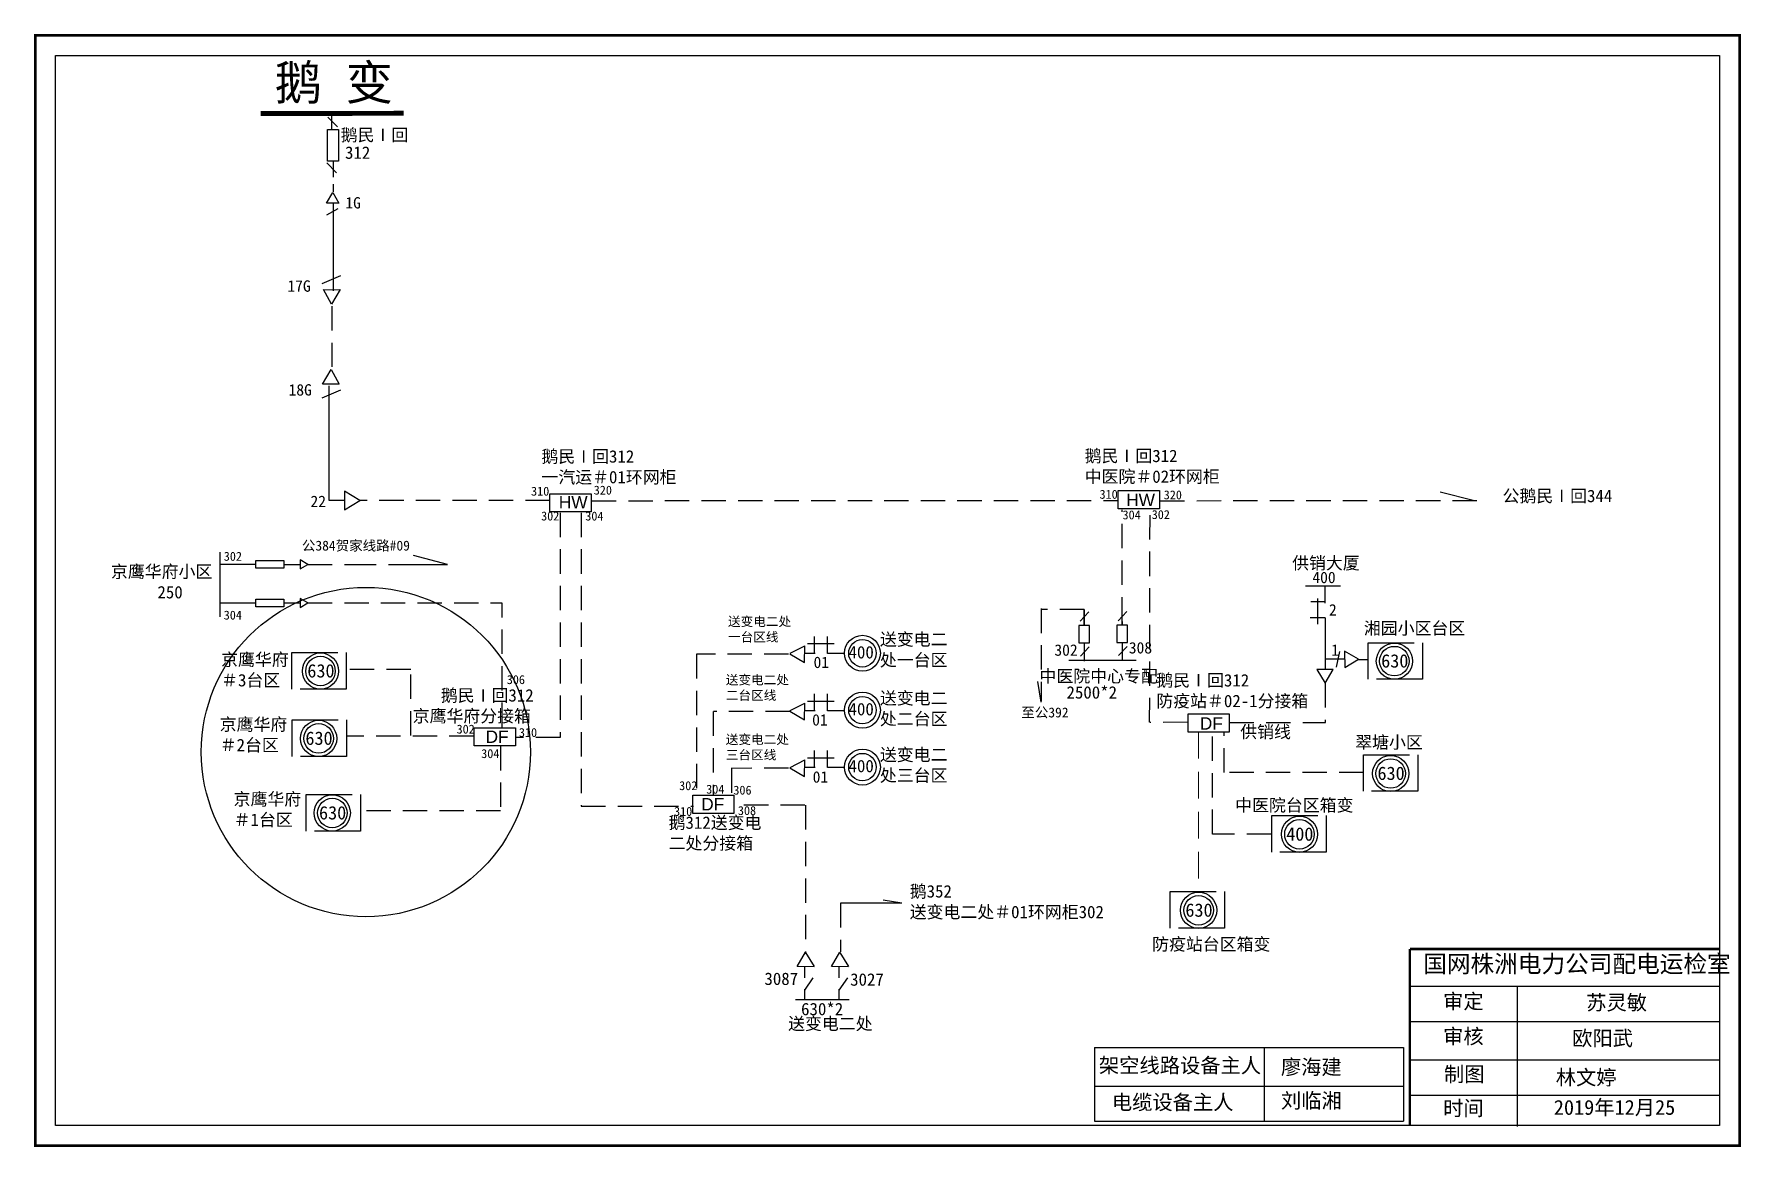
# Model space of a CAD drawing. Extents: x 0 to 344, y 0 to 224.
import ezdxf

# ---------------------------------------------------------------- set-up
doc = ezdxf.new("R2010")
doc.units = 0
doc.header["$LTSCALE"] = 0.774411
for name, pattern in [('ACAD_ISO02W100', [15, 12, -3]), ('ACAD_ISO03W100', [30, 12, -18]), ('DASHED2', [9.525, 6.35, -3.175])]:
    doc.linetypes.add(name, pattern=pattern)
doc.layers.get('0').update_dxf_attribs({"linetype": 'CONTINUOUS'})
doc.layers.add('Layer2', color=1, linetype='CONTINUOUS')
doc.styles.add('SimSun_txtstyle_3.00_0_0', font='', dxfattribs={"height": 3})
doc.styles.get("Standard").update_dxf_attribs({"font": '', "height": 2.5})
doc.styles.add('字体', font='', dxfattribs={"height": 2.5})
doc.styles.get('SimSun_txtstyle_3.00_0_0').set_extended_font_data('SimSun')
doc.styles.get('Standard').set_extended_font_data('SimSun')
doc.styles.get('字体').set_extended_font_data('SimSun')

msp = doc.modelspace()

# ---------------------------------------------------------------- linework, layer by layer
at = {"linetype": 'Continuous'}
for p, q in [((60.93, 205.72), (58.95, 207.7)), ((60.71, 196.49), (58.73, 198.47)), ((60.97, 189.17), (58.68, 187.94)), ((57.79, 174.12), (61.59, 175.72)), ((59.7, 169.97), (58.07, 172.93)), ((58.13, 172.89), (61.46, 172.93)), ((61.46, 172.93), (59.7, 169.97)), ((57.86, 153.81), (59.61, 156.77)), ((59.61, 156.77), (61.24, 153.81)), ((61.53, 152.63), (57.72, 151.02)), ((61.18, 153.85), (57.86, 153.81)), ((157.2, 99.52), (157.2, 102.94)), ((159.83, 99.52), (159.83, 102.94)), ((157.33, 99.52), (155.36, 99.52)), ((163.12, 99.52), (159.83, 99.52)), ((155.76, 89.91), (161.15, 89.91)), ((157.2, 87.94), (157.2, 91.35)), ((159.83, 87.94), (159.83, 91.35)), ((157.33, 87.94), (155.36, 87.94)), ((163.12, 87.94), (159.83, 87.94)), ((157.2, 76.5), (157.2, 79.91)), ((159.83, 76.5), (159.83, 79.91)), ((157.33, 76.5), (155.36, 76.5)), ((155.76, 78.47), (161.15, 78.47)), ((163.12, 76.5), (159.83, 76.5)), ((155.24, 34.07), (155.24, 36.31)), ((162.18, 34.07), (162.18, 36.31)), ((155.24, 31.61), (156.94, 34.07)), ((162.18, 31.61), (163.88, 34.07)), ((277.37, 32.39), (339.73, 32.39)), ((299.01, 32.38), (299.01, 4.05)), ((277.37, 25.29), (339.73, 25.29)), ((213.71, 19.98), (276.07, 19.98)), ((213.71, 19.98), (213.71, 5.13)), ((247.91, 19.98), (247.91, 5.13)), ((276.07, 19.98), (276.07, 5.13)), ((277.37, 17.54), (339.73, 17.54)), ((213.71, 12.23), (276.07, 12.23)), ((277.37, 10.43), (339.73, 10.43)), ((213.71, 5.13), (276.07, 5.13))]:
    msp.add_line(p, q, dxfattribs=at)
at = {"linetype": 'ACAD_ISO02W100'}
msp.add_line((59.79, 205.23), (59.79, 208.31), dxfattribs=at)
for p, q in [((60.05, 198.71), (60.05, 195.56)), ((60.05, 194.16), (60.05, 192.64)), ((58.68, 190.35), (59.93, 192.5)), ((61.16, 190.35), (58.68, 190.35)), ((59.93, 192.5), (61.16, 190.35)), ((60, 190.29), (60.01, 172.66)), ((59.2, 130.38), (59.2, 153.48)), ((210.8, 106.02), (212.57, 107.9)), ((211.61, 105.17), (211.61, 108.36)), ((211.61, 108.36), (211.61, 105.08)), ((218.46, 106.1), (220.24, 107.98)), ((219.28, 105.25), (219.28, 105.97)), ((219.28, 105.97), (219.28, 105.16)), ((210.85, 98.98), (212.63, 100.85)), ((211.61, 101.62), (211.61, 97.98)), ((218.52, 99.06), (220.29, 100.93)), ((219.28, 101.69), (219.28, 98.06)), ((155.2, 29.85), (155.2, 31.76)), ((162.13, 29.85), (162.13, 31.76)), ((153.36, 29.69), (164.19, 29.69))]:
    msp.add_line(p, q)
at = {"linetype": 'DASHED2'}
for p, q in [((59.77, 169.54), (59.77, 157.3)), ((110.09, 127.89), (110.09, 68.69)), ((133.38, 99.35), (133.38, 71.11)), ((136.7, 87.77), (136.7, 70.87)), ((88.38, 82.85), (62.65, 82.85)), ((140.42, 76.33), (140.42, 70.87)), ((155.24, 68.92), (141.06, 68.92)), ((93.78, 67.78), (65.45, 67.78)), ((110.09, 68.69), (132.79, 68.69)), ((155.36, 68.89), (155.36, 38.93)), ((162.43, 49.12), (162.42, 39.32)), ((153.68, 36.32), (155.37, 39.25)), ((155.37, 39.17), (157.12, 36.34)), ((160.61, 36.32), (162.31, 39.25)), ((162.3, 39.17), (164.05, 36.34)), ((157.14, 36.3), (153.68, 36.32)), ((164.07, 36.3), (160.61, 36.32))]:
    msp.add_line(p, q, dxfattribs=at)
at = {"color": 0}
for p, q in [((65.38, 130.36), (62.33, 132.22)), ((62.33, 132.22), (62.33, 128.49)), ((103.76, 128.07), (103.76, 131.72)), ((103.76, 131.72), (112.09, 131.72)), ((112.09, 131.72), (112.09, 128.07)), ((218.46, 132.35), (226.78, 132.35)), ((218.46, 128.7), (218.46, 132.35)), ((226.78, 132.35), (226.78, 128.7)), ((62.33, 128.49), (65.38, 130.36)), ((112.09, 128.07), (103.76, 128.07)), ((226.78, 128.7), (218.46, 128.7)), ((72.8, 117.48), (83.11, 117.48)), ((83.11, 117.48), (76.25, 119.27)), ((232.58, 87.3), (240.9, 87.3)), ((232.58, 83.65), (232.58, 87.3)), ((240.9, 87.3), (240.9, 83.65)), ((88.51, 84.53), (96.84, 84.53)), ((88.51, 80.88), (88.51, 84.53)), ((96.84, 84.53), (96.84, 80.88)), ((240.9, 83.65), (232.58, 83.65)), ((96.84, 80.88), (88.51, 80.88))]:
    msp.add_line(p, q, dxfattribs=at)
at = {"color": 0, "linetype": 'Continuous'}
for p, q in [((290.36, 130.31), (283.46, 132.04)), ((62.31, 130.35), (59.2, 130.35)), ((256.27, 113.16), (263.37, 113.16)), ((258.75, 105.43), (258.75, 110.61)), ((260.25, 109.66), (260.25, 113.16)), ((260.25, 109.93), (257.38, 109.93)), ((260.25, 106.66), (257.25, 106.66)), ((260.25, 106.66), (260.25, 96.27)), ((155.76, 101.49), (161.15, 101.49)), ((263.11, 99.93), (262.45, 96.72)), ((266.95, 98.32), (264.18, 99.94)), ((222.08, 98.07), (208.52, 98.07)), ((260.31, 98.42), (264.16, 98.42)), ((266.97, 98.29), (268.9, 98.29)), ((202.91, 89.69), (202.24, 93.82)), ((260.22, 93.51), (261.85, 96.28)), ((174.75, 49.12), (162.43, 49.12)), ((174.79, 49.12), (171.01, 49.73))]:
    msp.add_line(p, q, dxfattribs=at)
at = {"color": 0, "linetype": 'DASHED2'}
for p, q in [((103.77, 130.35), (65.39, 130.36)), ((105.83, 127.89), (105.83, 82.55)), ((112.24, 130.32), (218.3, 130.37)), ((219.27, 105.96), (219.28, 128.5)), ((224.82, 85.62), (224.9, 128.5)), ((290.87, 130.31), (226.9, 130.25)), ((54.93, 117.47), (63.8, 117.47)), ((63.8, 117.47), (72.76, 117.47)), ((54.92, 109.7), (94.15, 109.7)), ((94.14, 84.66), (94.14, 109.67)), ((202.91, 108.54), (202.91, 89.86)), ((211.61, 108.36), (202.91, 108.36)), ((264.18, 99.94), (264.19, 96.68)), ((151.94, 99.39), (133.38, 99.35)), ((264.19, 96.68), (266.95, 98.32)), ((75.68, 96.27), (62.83, 96.27)), ((75.68, 82.95), (75.68, 96.27)), ((258.58, 96.28), (260.22, 93.51)), ((261.85, 96.28), (258.58, 96.28)), ((260.25, 93.52), (260.26, 85.58)), ((152.19, 87.81), (136.77, 87.77)), ((232.44, 85.61), (224.87, 85.59)), ((237.52, 63.08), (237.52, 83.54)), ((239.89, 75.51), (239.89, 83.7)), ((240.96, 85.58), (260.29, 85.58)), ((93.78, 80.84), (93.78, 67.84)), ((105.83, 82.55), (96.93, 82.55)), ((151.94, 76.36), (140.35, 76.32)), ((267.96, 75.51), (239.89, 75.51)), ((249.34, 63.08), (237.52, 63.08))]:
    msp.add_line(p, q, dxfattribs=at)
at = {"color": 7, "linetype": 'Continuous'}
for p, q in [((37.26, 117.52), (44.3, 117.52)), ((50.1, 117.48), (53.37, 117.48)), ((37.25, 109.74), (44.29, 109.74)), ((50.09, 109.7), (53.35, 109.7)), ((152.17, 99.46), (155.14, 97.69)), ((152.17, 87.88), (155.14, 86.11)), ((152.17, 76.43), (155.14, 74.67))]:
    msp.add_line(p, q, dxfattribs=at)
at = {"color": 7, "linetype": 'DASHED2'}
for p, q in [((155.17, 101), (152.21, 99.48)), ((155.14, 97.69), (155.2, 101.07)), ((155.17, 89.42), (152.21, 87.9)), ((155.14, 86.11), (155.2, 89.49)), ((155.17, 77.98), (152.21, 76.46)), ((155.14, 74.67), (155.2, 78.05))]:
    msp.add_line(p, q, dxfattribs=at)
at = {"color": 7, "linetype": 'DASHED2', "lineweight": 0, "ltscale": 1.091275}
msp.add_line((234.71, 83.65), (234.71, 51.48), dxfattribs=at)
at = {"color": 7}
for p, q in [((132.59, 67.24), (132.59, 70.89)), ((132.59, 70.89), (140.91, 70.89)), ((140.91, 70.89), (140.91, 67.24)), ((140.91, 67.24), (132.59, 67.24))]:
    msp.add_line(p, q, dxfattribs=at)
at = {"linetype": 'Continuous', "const_width": 0.5}
msp.add_lwpolyline([(-0.07, 224.19), (343.9, 224.19), (343.9, 0.22), (-0.07, 0.22)], close=True, dxfattribs=at)
at = {"linetype": 'Continuous'}
msp.add_lwpolyline([(3.97, 220.14), (339.85, 220.14), (339.85, 4.27), (3.97, 4.27)], close=True, dxfattribs=at)
for points, const_width in [([(74.24, 208.47), (45.41, 208.44)], 1), ([(277.33, 39.89), (277.33, 4.17)], 0.5), ([(277.37, 39.89), (339.73, 39.89)], 0.5)]:
    msp.add_lwpolyline(points, dxfattribs=dict(at, const_width=const_width))
at = {"linetype": 'ACAD_ISO02W100'}
msp.add_lwpolyline([(61.11, 198.83), (58.9, 198.83), (58.9, 205.23), (61.11, 205.23)], close=True, dxfattribs=at)
at = {"color": 7, "linetype": 'Continuous'}
msp.add_lwpolyline([(37.25, 106.88), (37.25, 119.92)], dxfattribs=at)
for points in [[(44.44, 118.24), (50.09, 118.24), (50.09, 116.7), (44.44, 116.7)], [(54.95, 117.47), (53.38, 118.38), (53.38, 116.57)], [(44.43, 110.46), (50.08, 110.46), (50.08, 108.93), (44.43, 108.93)], [(54.93, 109.7), (53.37, 110.6), (53.37, 108.79)]]:
    msp.add_lwpolyline(points, close=True, dxfattribs=at)
for points in [[(210.56, 101.67), (212.66, 101.67), (212.66, 105.17), (210.56, 105.17)], [(218.23, 101.74), (220.33, 101.74), (220.33, 105.24), (218.23, 105.24)]]:
    msp.add_lwpolyline(points, close=True)
at = {"color": 0, "linetype": 'ACAD_ISO03W100'}
for points in [[(268.94, 101.68), (279.9, 101.68), (279.9, 94.31), (268.94, 94.31)], [(51.71, 99.67), (62.68, 99.67), (62.68, 92.3), (51.71, 92.3)], [(267.96, 79.06), (278.92, 79.06), (278.92, 71.69), (267.96, 71.69)], [(249.46, 66.79), (260.42, 66.79), (260.42, 59.42), (249.46, 59.42)]]:
    msp.add_lwpolyline(points, close=True, dxfattribs=at)
at = {"linetype": 'ACAD_ISO03W100'}
for points in [[(51.78, 86.11), (62.74, 86.11), (62.74, 78.74), (51.78, 78.74)], [(54.58, 71.04), (65.54, 71.04), (65.54, 63.66), (54.58, 63.66)], [(228.98, 51.48), (239.94, 51.48), (239.94, 44.1), (228.98, 44.1)]]:
    msp.add_lwpolyline(points, close=True, dxfattribs=at)
at = {"color": 1}
msp.add_circle((66.63, 79.62), 33.22, dxfattribs=at)
for centre, radius in [((166.85, 99.54), 3.62), ((166.85, 99.54), 2.77), ((166.85, 88.06), 3.62), ((166.85, 88.06), 2.77), ((166.85, 76.58), 3.62), ((166.85, 76.58), 2.77)]:
    msp.add_circle(centre, radius)
at = {"color": 0}
for centre, radius in [((274.22, 97.96), 3.65), ((274.22, 97.96), 2.98), ((57.48, 95.96), 3.65), ((57.48, 95.96), 2.98), ((57.1, 82.37), 3.65), ((57.1, 82.37), 2.98), ((273.47, 75.29), 3.65), ((273.47, 75.29), 2.98), ((59.85, 67.32), 3.65), ((59.85, 67.32), 2.98), ((255.06, 63.03), 3.65), ((255.06, 63.03), 2.98), ((234.71, 47.69), 3.65), ((234.71, 47.69), 2.98)]:
    msp.add_circle(centre, radius, dxfattribs=at)

# ---------------------------------------------------------------- texts
for s, height, p in [('17G', 2.3, (50.8, 172.48)), ('18G', 2.3, (51.03, 151.53)), ('22', 2.3, (55.45, 129.04)), ('400', 2.5, (164.05, 98.5)), ('01', 2.3, (156.99, 96.57)), ('01', 2.3, (156.71, 84.96)), ('400', 2.5, (164.05, 87.02)), ('400', 2.5, (164.05, 75.54)), ('01', 2.3, (156.81, 73.44))]:
    msp.add_text(s, height=height).set_placement(p)
at = {"color": 0, "style": '字体'}
for s, p in [('供销大厦', (253.58, 116.5)), ('中医院中心专配', (202.6, 93.68)), ('鹅民Ⅰ回312', (81.76, 89.8)), ('京鹰华府分接箱', (76.08, 85.64)), ('供销线', (243.1, 82.45)), ('中医院台区箱变', (242.09, 67.65)), ('防疫站台区箱变', (225.32, 39.61))]:
    msp.add_text(s, height=2.5, dxfattribs=at).set_placement(p)
at = {"color": 0}
for s, height, p in [('400', 2.3, (257.67, 113.69)), ('630', 2.687, (54.82, 94.66)), ('630', 2.687, (271.56, 96.66)), ('630', 2.687, (54.43, 81.07)), ('630', 2.687, (270.81, 73.99)), ('630', 2.687, (57.18, 66.02)), ('400', 2.687, (252.39, 61.73))]:
    msp.add_text(s, height=height, dxfattribs=at).set_placement(p)
at = {"color": 7}
msp.add_text('630', height=2.687, dxfattribs=at).set_placement((232.04, 46.39))
at = {"linetype": 'Continuous', "attachment_point": 1}
for s, insert, char_height, width, style in [('鹅 变', (48.22, 218.18), 7, 27.4955, '字体'), ('鹅民Ⅰ回', (61.55, 205.36), 2.5, 14.4162, '字体'), ('国网株洲电力公司配电运检室', (280.04, 38.65), 3.5, 82.0179, '字体'), ('审定', (284.06, 30.83), 3, 23.4615, '字体'), ('苏灵敏', (312.94, 30.6), 3, 23.4615, '字体'), ('审核', (284.06, 23.77), 3, 23.4615, '字体'), ('欧阳武', (310.1, 23.39), 3, 33.0539, '字体'), ('架空线路设备主人', (214.58, 17.9), 3, 58.56, '字体'), ('廖海建', (251.31, 17.57), 3, 47.14, '字体'), ('制图', (284.23, 16.14), 3, 23.4615, '字体'), ('林文婷', (306.79, 15.47), 3, 60.45, 'SimSun_txtstyle_3.00_0_0'), ('电缆设备主人', (217.2, 10.48), 3, 58.56, '字体'), ('刘临湘', (251.33, 10.8), 3, 33.0539, '字体'), ('时间', (284.06, 9.26), 3, 23.4615, '字体'), ('2019年12月25', (306.4, 9.43), 3, 29.5219, 'SimSun_txtstyle_3.00_0_0')]:
    msp.add_mtext(s, dxfattribs=dict(at, insert=insert, char_height=char_height, width=width, style=style))
at = {"linetype": 'Continuous', "insert": (62.42, 201.79), "char_height": 2.5, "width": 5.6554, "attachment_point": 1}
msp.add_mtext('312', dxfattribs=at)
at = {"attachment_point": 1}
for s, insert, char_height, width in [('1G', (62.5, 191.57), 2.3, 16.116), ('{\\fArial|b0|i0|c0|p32;\\H1.25x;HW}', (105.57, 131.26), 2, 3.8702), ('{\\fArial|b0|i0|c0|p32;\\H1.25x;HW}', (220.08, 131.72), 2, 3.8702), ('{\\fArial|b0|i0|c0|p32;\\H1.25x;DF}', (234.95, 86.64), 2, 3.8702), ('{\\fArial|b0|i0|c0|p32;\\H1.25x;DF}', (90.79, 83.96), 2, 3.8702)]:
    msp.add_mtext(s, dxfattribs=dict(at, insert=insert, char_height=char_height, width=width))
at = {"color": 0, "attachment_point": 1, "style": '字体'}
for s, insert, char_height, width in [('鹅民Ⅰ回312\\P一汽运＃01环网柜', (102.06, 140.5), 2.5, 32.1905), ('鹅民Ⅰ回312{\\H1.077x;\\P}中医院＃02环网柜', (211.71, 140.61), 2.5, 32.1905), ('{\\H0.72x;310}', (99.97, 133.14), 2.5, 32.1905), ('{\\H0.72x;320}', (112.62, 133.35), 2.5, 32.1905), ('{\\H0.72x;310}', (214.71, 132.51), 2.5, 32.1905), ('{\\H0.72x;320}', (227.66, 132.39), 2.5, 32.1905), ('{\\H0.72x;302}', (102, 128.13), 2.5, 32.1905), ('{\\H0.72x;304}', (110.92, 128.12), 2.5, 32.1905), ('{\\H0.72x;304}', (219.35, 128.36), 2.5, 32.1905), ('{\\H0.72x;302}', (225.24, 128.42), 2.5, 32.1905), ('{\\H0.72x;302}', (37.95, 120), 2.5, 32.1905), ('{\\H0.72x;304}', (37.94, 108.14), 2.5, 32.1905), ('{\\H0.72x;306}', (95.07, 95.13), 2.5, 32.1905), ('2500*2', (208.04, 92.89), 2.5, 3.353), ('鹅民Ⅰ回312{\\H0.875x;\\P}防疫站＃02-1分接箱', (226.17, 95.34), 2.5, 35.3556), ('至公392', (198.92, 88.6), 2, 39.0119), ('{\\H0.72x;302}', (84.94, 85.14), 2.5, 32.1905), ('{\\H0.72x;310}', (97.52, 84.46), 2.5, 32.1905), ('{\\H0.72x;304}', (89.91, 80.2), 2.5, 4.8007), ('{\\H0.72x;302}', (129.86, 73.73), 2.5, 32.1905), ('{\\H0.72x;304}', (135.32, 73.02), 2.5, 32.1905), ('{\\H0.72x;306}', (140.8, 72.83), 2.5, 32.1905), ('{\\fArial|b0|i0|c0|p32;DF}', (134.31, 70.34), 2.5, 32.1905), ('{\\H0.72x;310}', (128.83, 68.54), 2.5, 32.1905), ('{\\H0.72x;308}', (141.72, 68.71), 2.5, 32.1905), ('鹅352\\P送变电二处＃01环网柜302', (176.4, 52.77), 2.5, 41.6688)]:
    msp.add_mtext(s, dxfattribs=dict(at, insert=insert, char_height=char_height, width=width))
at = {"color": 0, "linetype": 'Continuous', "insert": (296.05, 132.53), "char_height": 2.5, "width": 27.5278, "attachment_point": 1, "style": '字体'}
msp.add_mtext('\\pt12.5;公鹅民Ⅰ回344', dxfattribs=at)
at = {"color": 7}
for s, insert, char_height, width, attachment_point in [('公384贺家线路#09', (53.72, 122.26), 2, 23.7239, 1), ('京鹰华府小区 \\P  250', (25.41, 117.28), 2.5, 21.6028, 2), ('京鹰华府＃3台区', (37.41, 99.53), 2.5, 14.3251, 1), ('京鹰华府＃2台区', (37.13, 86.45), 2.5, 14.3251, 1), ('京鹰华府＃1台区', (39.94, 71.38), 2.5, 14.3251, 1), ('3087', (147.07, 35.13), 2.5, 8.7478, 1), ('3027', (164.37, 34.98), 2.5, 8.7478, 1), ('630*2', (154.47, 29.02), 2.5, 8.7478, 1)]:
    msp.add_mtext(s, dxfattribs=dict(at, insert=insert, char_height=char_height, width=width, attachment_point=attachment_point))
at = {"color": 7, "attachment_point": 1, "style": '字体'}
for s, insert, char_height, width in [('送变电二处一台区线', (139.72, 106.89), 1.869, 14.0038), ('送变电二处一台区', (170.38, 103.6), 2.5, 16.7645), ('送变电二处二台区线', (139.28, 95.12), 1.869, 14.0038), ('送变电二处二台区', (170.38, 91.74), 2.5, 16.7645), ('送变电二处三台区线', (139.28, 83.1), 1.869, 14.0038), ('送变电二处三台区', (170.38, 80.33), 2.5, 16.7645), ('鹅312送变电二处分接箱', (127.73, 66.63), 2.5, 19.3803), ('送变电二处', (151.85, 26.08), 2.5, 19.5264)]:
    msp.add_mtext(s, dxfattribs=dict(at, insert=insert, char_height=char_height, width=width))
at = {"color": 0, "char_height": 2.3, "width": 4.8377, "attachment_point": 1}
for s, insert in [('2', (261.02, 109.45)), ('302', (205.6, 101.34)), ('308', (220.62, 101.8)), ('1', (261.48, 101.34))]:
    msp.add_mtext(s, dxfattribs=dict(at, insert=insert))
at = {"color": 0, "linetype": 'DASHED2', "insert": (268.06, 105.84), "char_height": 2.5, "width": 41.5238, "attachment_point": 1, "style": '字体'}
msp.add_mtext('湘园小区台区', dxfattribs=at)
at = {"layer": 'Layer2', "color": 0, "linetype": 'Continuous', "insert": (266.31, 82.84), "char_height": 2.5, "width": 24.7279, "attachment_point": 1, "style": '字体'}
msp.add_mtext('翠塘小区', dxfattribs=at)

doc.saveas('drawing.dxf')
